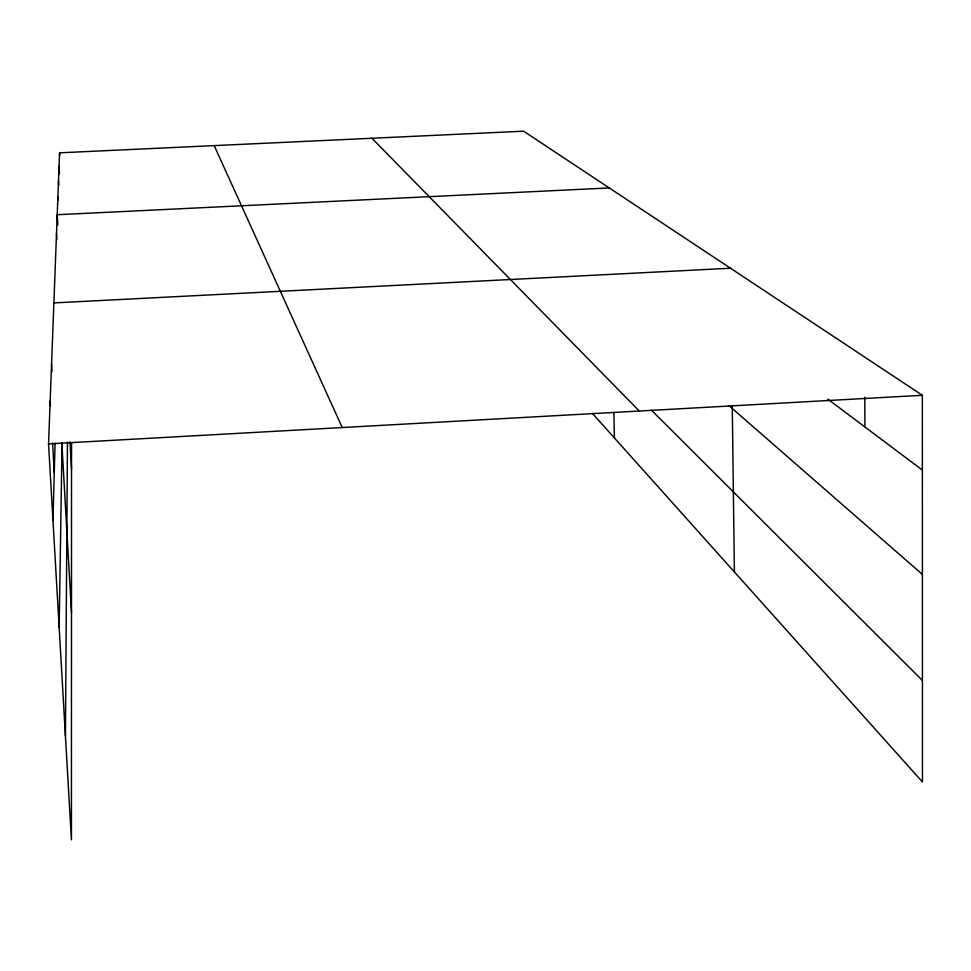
<?xml version="1.0" encoding="UTF-8"?>
<svg xmlns="http://www.w3.org/2000/svg" width="971" height="971" viewBox="0 0 971 971"><rect width="100%" height="100%" fill="white"/><g stroke="black" fill="none" stroke-linecap="round" stroke-linejoin="round"><path stroke-width="1.46" d="M71.526 442.667L71.429 839.806L48.55 443.893L59.559 152.823L523.6 131.194L922.353 395.282L922.45 781.971L592.249 413.221M65.433 735.945L67.46 442.181M59.158 627.4L62.059 442.849M52.98 520.529L55.08 443.152M48.55 443.893L922.353 395.282M53.878 302.916L730.52 268.227M609.278 187.937L57.216 214.725L57.799 225.066M827.875 399.19L922.377 470.085M728.918 405.562L922.401 574.444M651.444 410.175L922.426 680.477M371.954 138.258L639.282 411.036M214.178 145.614L342.241 427.556M51.56 364.234L51.985 371.687M50.164 401.29L50.419 405.757M52.555 443.019L54.279 472.816M59.559 152.823L59.717 155.748M59.049 166.344L59.462 173.712M58.491 181.055L58.733 185.51M57.884 197.113L58.054 200.123M70.009 441.781L71.526 468.617M56.5 233.526L56.84 239.534M61.841 442.885L71.49 612.325M613.89 412.444L614.412 437.97M732.268 405.49L734.392 571.955M864.797 397.224L864.918 426.985"/></g></svg>
